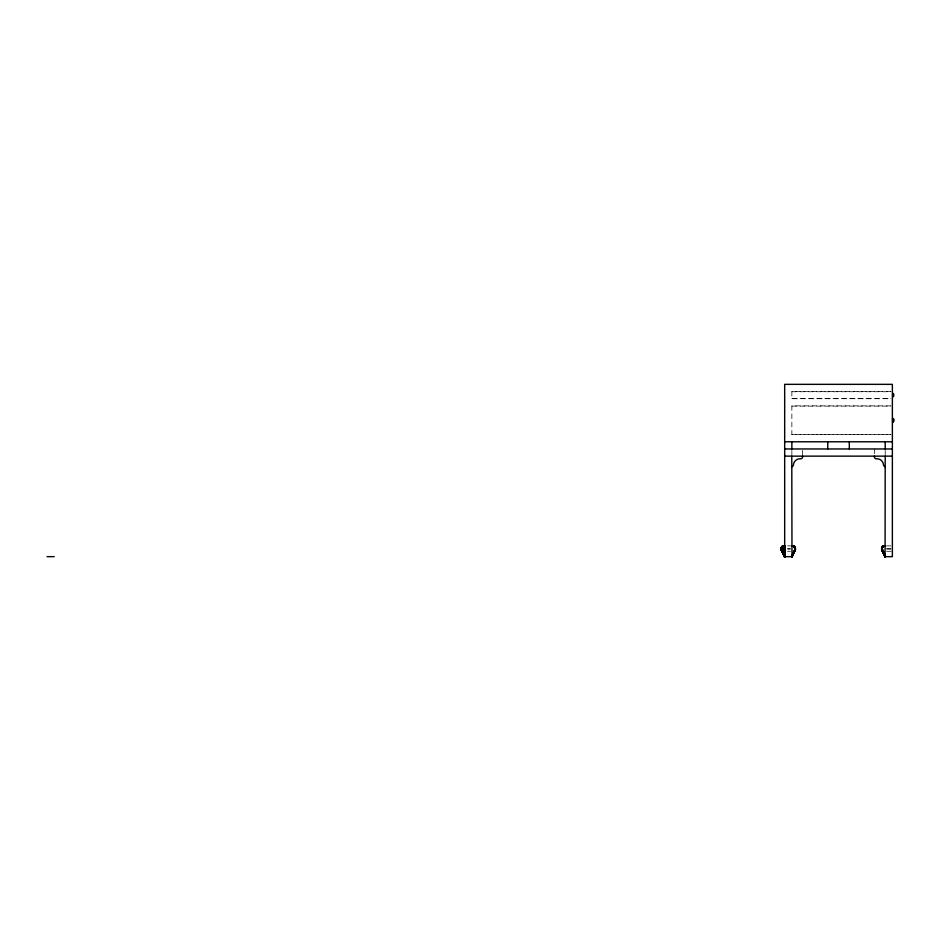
<?xml version="1.0" encoding="UTF-8"?>
<svg xmlns="http://www.w3.org/2000/svg" width="941" height="941" viewBox="0 0 941 941"><rect width="100%" height="100%" fill="white"/><g stroke="black" fill="none" stroke-linecap="round" stroke-linejoin="round"><path stroke-width="0.71" stroke-dasharray="4.71 3.53" d="M890.927 391.515L791.863 391.515L791.863 398.702L890.927 398.702M791.863 391.738L890.927 391.738M791.863 398.478L890.927 398.478M890.927 405.877L791.863 405.877L791.863 434.601L890.927 434.601M791.863 406.1L890.927 406.1M791.863 434.377L890.927 434.377M787.546 545.886L790.428 545.886M886.634 545.886L890.939 545.886M787.546 548.768L790.428 548.768M886.634 548.768L890.939 548.768M787.546 549.062L790.428 549.062M886.634 549.062L890.939 549.062M787.546 551.273L790.428 551.273M886.634 551.273L892.374 551.273M885.199 450.398L885.199 454.703M874.424 448.963L874.424 454.703M802.626 450.398L802.626 456.138M791.863 450.398L791.863 454.703"/><path stroke-width="1.41" d="M784.323 545.886A3.47 1.47 -90 0 0 783.582 548.368L783.582 549.403A3.47 1.47 -90 0 0 783.947 551.273L785.088 556.66L784.97 545.886M794.698 549.403L794.686 548.368M795.063 549.062L795.039 549.403A3.47 2.847 -90 0 1 794.322 551.273L792.122 556.66L794.486 551.273A3.47 3.458 -90 0 0 795.38 549.403L795.404 548.368A3.47 3.352 -90 0 0 793.71 545.886L791.416 545.886M795.298 549.062L795.286 549.403A3.47 3.141 -90 0 1 794.486 551.273L791.981 556.66L791.781 456.138M784.818 549.062L781.112 549.403A3.47 3.458 -90 0 0 782.042 551.273L784.488 556.66L781.959 551.273A3.47 3.352 -90 0 1 781.112 549.403L781.265 548.368A3.47 3.141 -90 0 1 782.865 545.886L785.123 545.886M881.752 548.768L881.788 548.368A3.47 3.141 -90 0 1 883.387 545.886L885.646 545.886M882.152 549.403L882.164 548.368M784.818 548.768L781.136 548.368A3.47 3.352 -90 0 1 782.83 545.886M781.324 548.768L781.359 548.368A3.47 3.352 -90 0 1 783.065 545.886A3.47 2.458 -90 0 0 781.853 548.368L781.842 549.403A3.47 2.458 -90 0 0 782.453 551.273L784.359 556.66L782.218 551.273A3.47 2.847 -90 0 1 781.5 549.403L781.512 548.368A3.47 2.847 -90 0 1 782.947 545.886A3.47 3.47 0 0 0 781.124 548.368L781.065 548.768M882.14 548.768L881.646 548.368A3.47 3.352 -90 0 1 883.352 545.886A3.47 3.47 0 0 0 881.646 548.368L881.635 549.403A3.47 3.352 -90 0 0 882.482 551.273L885.081 556.66L885.199 456.138M784.076 545.886L784.229 556.66L792.31 556.66M884.552 546.18L884.599 545.886A3.47 1.988 -90 0 0 884.281 546.18A3.47 0.894 -90 0 1 884.305 545.886A3.47 2.458 -90 0 0 883.94 546.18M794.31 550.861A3.47 2.458 -90 0 1 794.075 551.273L792.181 556.66L793.122 552.626M792.228 556.66L793.381 552.626M793.251 552.626L791.604 556.66L794.11 551.273A3.47 3.141 -90 0 0 794.404 550.861M795.298 548.768L795.274 548.368A3.47 3.458 -90 0 0 793.604 545.886A3.47 3.47 0 0 1 795.416 548.368A3.47 3.458 -90 0 0 793.686 545.886A3.47 3.141 -90 0 1 795.274 548.368L795.38 549.403A3.47 3.47 0 0 1 794.557 551.273L791.816 556.66L794.345 551.273A3.47 3.352 -90 0 0 795.192 549.403L795.18 548.368A3.47 3.352 -90 0 0 793.475 545.886A3.47 2.847 -90 0 1 795.027 548.368L794.898 549.403A3.47 3.141 -90 0 1 794.639 550.403M794.58 551.273L791.899 556.66L794.557 551.273A3.47 3.458 -90 0 0 795.451 549.403A3.47 3.352 -90 0 1 794.58 551.273L793.451 551.273M784.676 441.776L892.374 441.776M784.676 448.963L892.374 448.963M784.676 456.138L892.374 456.138M794.545 548.768L795.474 548.768L794.545 549.062M884.905 555.319L883.246 551.273L882.482 551.273L885.199 556.66L882.482 551.273A3.47 3.47 0 0 1 881.635 549.403L882.14 549.062M784.888 551.273L781.959 551.273L784.1 555.578M47.05 556.66L54.225 556.66M884.634 553.967L884.752 556.66L892.374 556.66L892.374 384.34L784.676 384.34L784.676 556.66L781.983 551.273A3.47 3.47 0 0 1 781.112 549.403M885.234 556.66L882.552 551.273A3.47 3.458 -90 0 1 881.682 549.403L881.658 549.062M784.723 556.66L782.042 551.273A3.47 3.141 -90 0 1 781.253 549.403L781.23 549.062M784.794 553.967L784.865 556.66L782.194 551.273A3.47 3.352 -90 0 1 781.348 549.403L781.23 548.768M883.434 552.355L884.905 555.578L882.717 551.273A3.47 3.352 -90 0 1 881.87 549.403L881.846 549.062M885.01 553.967L884.94 556.66L882.564 551.273A3.47 3.141 -90 0 1 881.776 549.403L881.882 548.368A3.47 3.352 -90 0 1 883.587 545.886A3.47 2.847 -90 0 0 882.293 547.368M784.865 556.66L782.43 551.273A3.47 3.141 -90 0 1 781.63 549.403L781.653 548.368A3.47 3.141 -90 0 1 783.241 545.886A3.47 1.988 -90 0 0 782.277 548.368L782.265 549.403A3.47 1.988 -90 0 0 782.771 551.273L784.312 556.66L783.135 551.273A3.47 1.47 -90 0 1 782.759 549.403L782.771 548.368A3.47 1.47 -90 0 1 783.512 545.886A3.47 2.847 -90 0 0 782.03 548.368L782.018 549.403A3.47 2.847 -90 0 0 782.736 551.273L784.935 556.66L784.935 553.967M884.94 556.66L882.74 551.273A3.47 2.847 -90 0 1 882.023 549.403L882.035 548.368A3.47 2.847 -90 0 1 882.129 547.862M882.435 549.92A3.47 2.458 -90 0 0 882.976 551.273L884.881 556.66L884.422 553.967M792.498 546.18L792.463 545.886A3.47 1.988 -90 0 1 792.769 546.18M784.241 556.66L783.547 551.273A3.47 0.894 -90 0 1 783.324 549.403L783.324 548.368A3.47 0.894 -90 0 1 783.782 545.886M794.922 548.768L794.886 548.368A3.47 3.141 -90 0 0 793.298 545.886A3.47 1.988 -90 0 1 793.51 546.18M893.95 419.168L893.95 421.321M893.727 394.032L893.727 396.185M893.138 418.439L893.138 422.038M892.915 393.314L892.915 396.902M893.056 418.533L893.056 421.944M892.833 393.409L892.833 396.808M892.609 418.439L892.609 422.038M885.199 441.776L885.199 448.963M884.752 556.66L884.763 553.967L885.563 556.66L883.611 551.273L884.787 556.66L883.293 551.273A3.47 2.847 -90 0 1 882.623 549.92M849.3 441.776L849.3 448.963M827.762 441.776L827.762 448.963M791.863 441.776L791.863 448.963M785.112 553.967L785.088 556.66L784.418 551.273A3.47 0.894 -90 0 1 784.194 549.403L784.194 548.368A3.47 0.894 -90 0 1 784.653 545.886M874.424 456.138A2.129 2.129 0 0 0 876.224 458.832A6.505 6.505 0 0 1 882.07 461.231L882.54 461.913A6.505 6.505 0 0 1 883.399 464.219A2.917 2.917 0 0 0 885.199 466.912M882.811 547.368A3.47 2.847 -90 0 1 883.034 546.921A3.47 1.988 -90 0 0 882.976 547.368M883.623 546.18A3.47 2.847 -90 0 1 883.987 545.886M885.058 546.18A3.47 0.894 -90 0 1 885.163 545.886M882.952 551.273A3.47 3.141 -90 0 1 882.258 549.92M882.458 547.368A3.47 3.141 -90 0 1 883.011 546.521A3.47 2.458 -90 0 0 882.599 547.368M884.658 546.18A3.47 1.47 -90 0 1 884.846 545.886M883.846 546.18A3.47 1.47 -90 0 1 884.034 545.886M883.105 550.861A3.47 1.988 -90 0 1 882.846 549.92M883.552 546.18A3.47 1.988 -90 0 1 883.799 545.886A3.47 3.141 -90 0 0 883.364 546.18A3.47 2.458 -90 0 1 883.611 545.886M881.693 548.368A3.47 3.458 -90 0 1 883.446 545.886M784.018 545.886A3.47 1.988 -90 0 0 783.006 548.368L782.994 549.403A3.47 1.988 -90 0 0 783.5 551.273L785.041 556.66L783.088 551.273A3.47 2.458 -90 0 1 782.477 549.403L782.489 548.368A3.47 2.458 -90 0 1 783.724 545.886M781.183 548.368A3.47 3.458 -90 0 1 782.936 545.886M793.733 546.521A3.47 1.988 -90 0 1 794.075 547.368M793.957 550.861A3.47 1.988 -90 0 1 793.769 551.273A3.47 2.847 -90 0 0 794.075 550.861M793.204 546.18A3.47 1.47 -90 0 0 793.028 545.886A3.47 2.847 -90 0 1 793.428 546.18M792.216 545.886A3.47 1.47 -90 0 1 792.393 546.18M792.875 546.18A3.47 0.894 -90 0 0 792.757 545.886A3.47 2.458 -90 0 1 793.122 546.18M791.887 545.886A3.47 0.894 -90 0 1 792.004 546.18M793.757 546.521A3.47 2.847 -90 0 1 794.251 547.368M793.451 545.886A3.47 2.458 -90 0 1 794.463 547.368M802.544 456.138A2.129 2.129 0 0 1 800.756 458.832A6.505 6.505 0 0 0 794.91 461.231L794.427 461.913A6.505 6.505 0 0 0 793.569 464.219A2.917 2.917 0 0 1 791.781 466.912"/></g></svg>
